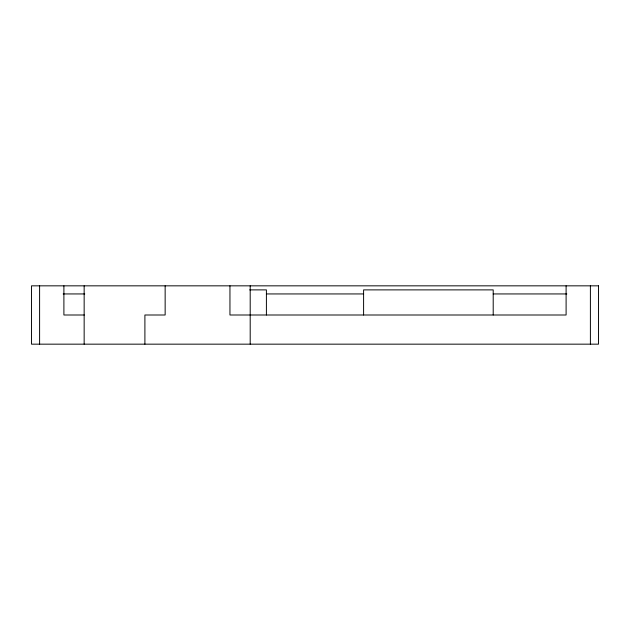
<?xml version="1.0" encoding="UTF-8"?>
<svg xmlns="http://www.w3.org/2000/svg" width="630" height="630" viewBox="0 0 630 630"><rect width="100%" height="100%" fill="white"/><g stroke="black" fill="none" stroke-linecap="round" stroke-linejoin="round"><path stroke-width="0.94" d="M249.708 289.887L266.403 289.887L266.403 315M63.165 293.942L84.766 293.942M266.403 293.942L363.597 293.942M493.203 293.942L566.835 293.942M84.31 315L63.898 315L63.898 285.839M590.397 285.839L590.397 344.161M566.102 285.839L566.102 315L229.95 315L229.95 285.839M493.203 315L493.203 289.887L363.597 289.887L363.597 315M250.197 285.839L250.197 344.161M165.147 285.839L165.147 315L144.9 315L144.9 344.161M84.152 285.839L84.152 344.161M39.603 285.839L39.603 344.161M598.5 285.839L31.5 285.839L31.5 344.161L598.5 344.161L598.5 285.839"/></g></svg>
